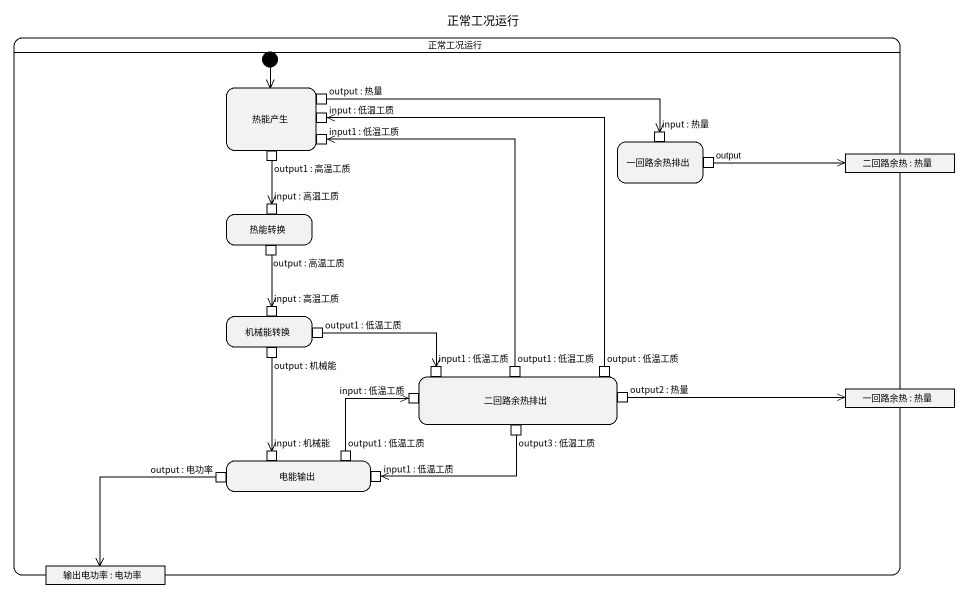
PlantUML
@startuml
title 正常工况运行
hide empty description
state 正常工况运行 {
  state 热能产生 {
    state "output : 热量" as output_热量 <<outputPin>>
    state "input : 低温工质" as input_低温工质 <<inputPin>>
    state "output1 : 高温工质" as output1_高温工质 <<outputPin>>
    state "input1 : 低温工质" as input1_低温工质 <<inputPin>>
  }
  state 一回路余热排出 {
    state "input : 热量" as input_热量 <<inputPin>>
    state output <<outputPin>>
  }
  state "二回路余热 : 热量" as 二回路余热 <<object>>
  state 热能转换 {
    state "input : 高温工质" as input_高温工质 <<inputPin>>
    state "output : 高温工质" as output_高温工质 <<outputPin>>
  }
  state 机械能转换 {
    state "input : 高温工质" as input_高温工质_2 <<inputPin>>
    state "output : 机械能" as output_机械能 <<outputPin>>
    state "output1 : 低温工质" as output1_低温工质 <<outputPin>>
  }
  state 二回路余热排出 {
    state "input : 低温工质" as input_低温工质_2 <<inputPin>>
    state "input1 : 低温工质" as input1_低温工质_2 <<inputPin>>
    state "output1 : 低温工质" as output1_低温工质_2 <<outputPin>>
    state "output : 低温工质" as output_低温工质 <<outputPin>>
    state "output2 : 热量" as output2_热量 <<outputPin>>
    state "output3 : 低温工质" as output3_低温工质 <<outputPin>>
  }
  state "一回路余热 : 热量" as 一回路余热 <<object>>
  state 电能输出 {
    state "output : 电功率" as output_电功率 <<outputPin>>
    state "input : 机械能" as input_机械能 <<inputPin>>
    state "output1 : 低温工质" as output1_低温工质_3 <<outputPin>>
    state "input1 : 低温工质" as input1_低温工质_3 <<inputPin>>
  }
  state "输出电功率 : 电功率" as 输出电功率 <<object>>
  [*] --> 热能产生
}
output_热量 -right-> input_热量
output1_高温工质 --> input_高温工质
output -right-> 二回路余热
output_高温工质 --> input_高温工质_2
output_机械能 --> input_机械能
output1_低温工质 -right-> input1_低温工质_2
output1_低温工质_2 -up-> input1_低温工质
output_低温工质 -up-> input_低温工质
output2_热量 -right-> 一回路余热
output3_低温工质 -left-> input1_低温工质_3
output_电功率 --> 输出电功率
output1_低温工质_3 -up-> input_低温工质_2
@enduml
